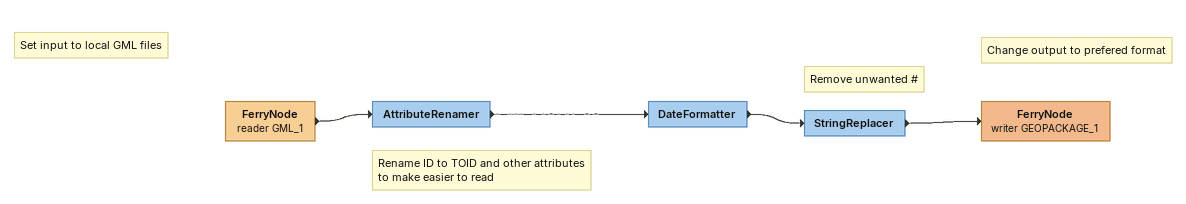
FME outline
Note: Set input to local GML files
FerryNode (reader GML_1)
    -> AttributeRenamer
Note: Rename ID to TOID and other attributes to make easier to read
AttributeRenamer
    -> DateFormatter
DateFormatter
    -> StringReplacer
Note: Remove unwanted #
StringReplacer
    -> FerryNode (writer GEOPACKAGE_1)
Note: Change output to prefered format
FerryNode (writer GEOPACKAGE_1)
